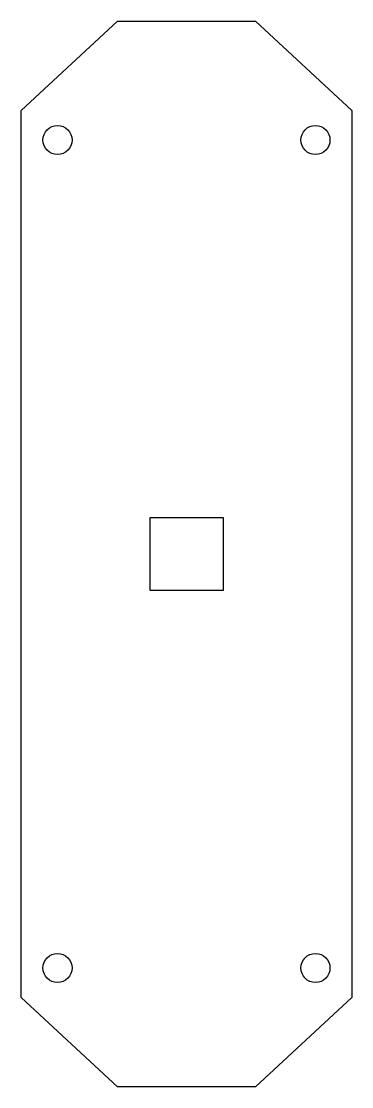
# Model space of a CAD drawing. Header units: metres. Extents: x -16 to 39, y -179 to 0.
import ezdxf

# ---------------------------------------------------------------- set-up
doc = ezdxf.new("R2010")
doc.units = ezdxf.units.M

msp = doc.modelspace()

# ---------------------------------------------------------------- linework, layer by layer
for p, q in [((-16.22, -15), (0, 0)), ((0, 0), (23.25, 0)), ((23.25, 0), (39.47, -15)), ((-16.22, -164.45), (-16.22, -15)), ((39.47, -15), (39.47, -164.45)), ((5.48, -83.575), (17.78, -83.575)), ((5.48, -95.875), (5.48, -83.575)), ((17.78, -83.575), (17.78, -95.875)), ((17.78, -95.875), (5.48, -95.875)), ((0, -179.45), (-16.22, -164.45)), ((39.47, -164.45), (23.25, -179.45)), ((23.25, -179.45), (0, -179.45))]:
    msp.add_line(p, q)
for centre in [(-10.12, -20), (33.36, -20), (-10.12, -159.45), (33.36, -159.45)]:
    msp.add_circle(centre, 2.45)

doc.saveas('drawing.dxf')
